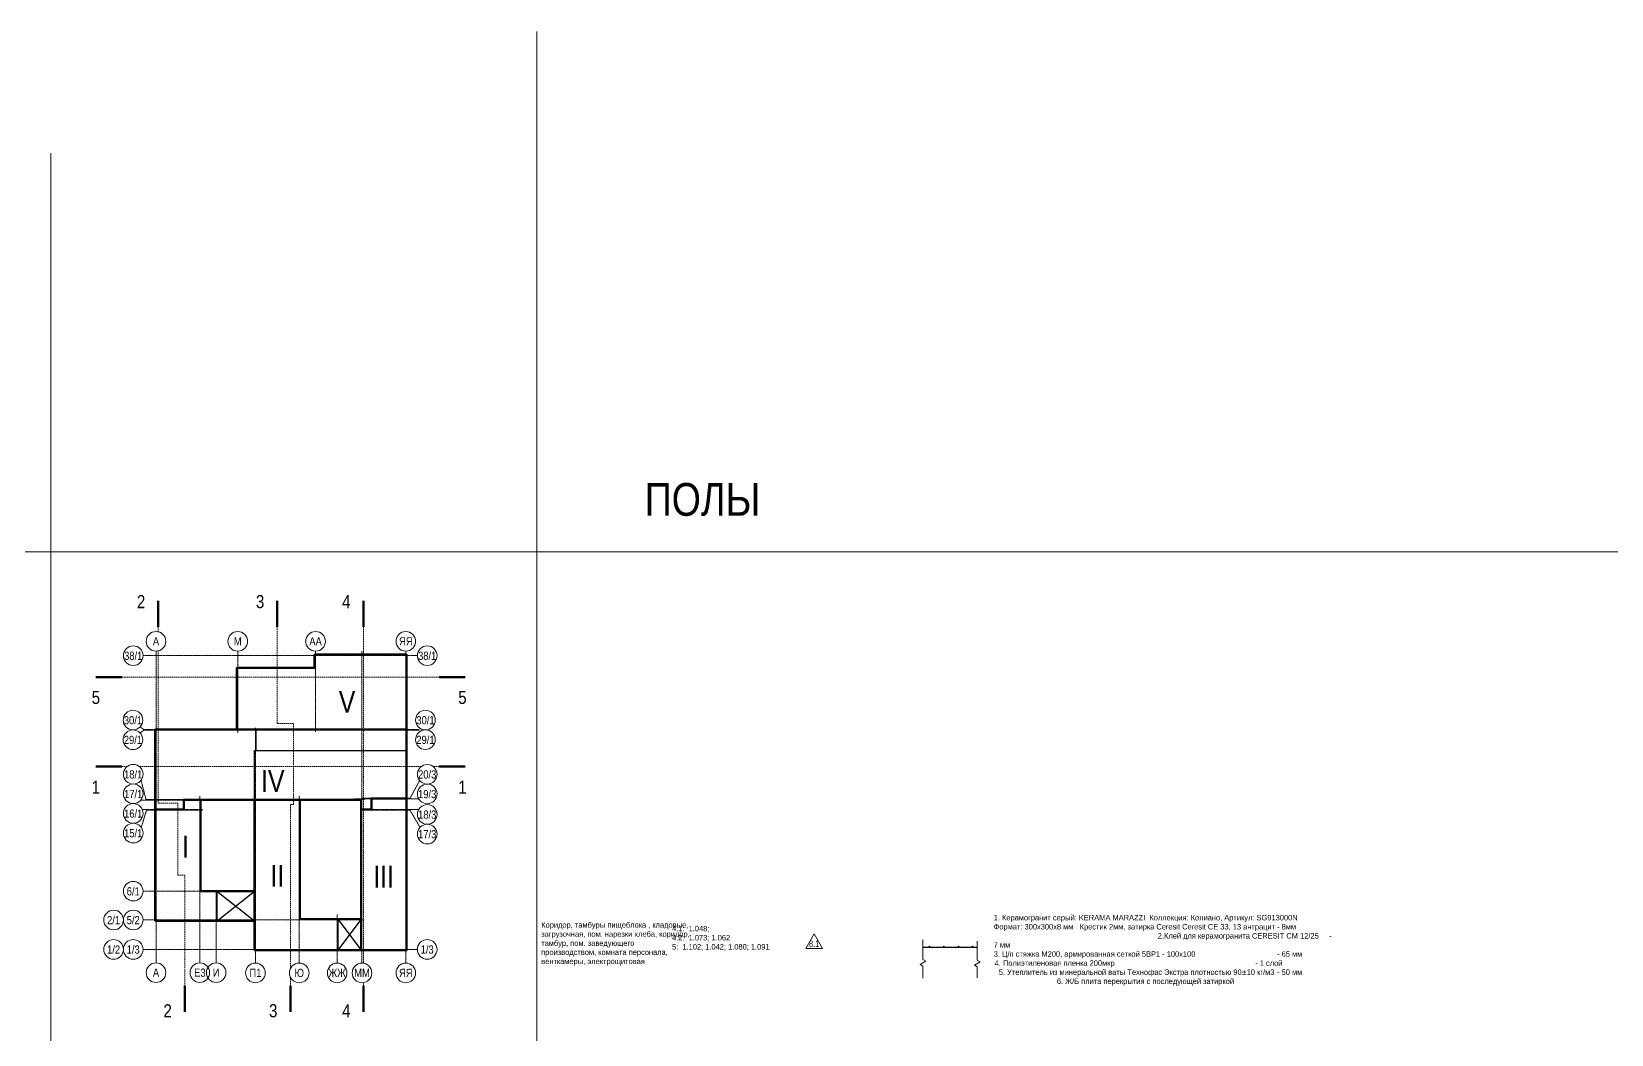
# Model space of a CAD drawing. Header units: millimetres. Extents: x -328335 to 1213373, y -208171 to 164144.
# Drawn here: x -280561 to -208084, y -86415 to -40435 of the extents above; entities that cross this region are included whole.
import ezdxf
from ezdxf.enums import TextEntityAlignment as Align

# ---------------------------------------------------------------- set-up
doc = ezdxf.new("R2010")
doc.units = ezdxf.units.MM
doc.header["$LTSCALE"] = 0.5
doc.linetypes.add('CENTER2', pattern=[28.575, 19.05, -3.175, 3.175, -3.175])
doc.linetypes.add('DASHED', pattern=[19.05, 12.7, -6.35])
for name, color, linetype, lineweight in [('АИ_Полы марка', 1, 'Continuous', 13), ('АИ_Текст', 7, 'Continuous', 13), ('АР_Разрезы марка', 7, 'Continuous', 13), ('АР_Стены кирпич', 32, 'Continuous', 30)]:
    doc.layers.add(name, color=color, linetype=linetype, lineweight=lineweight)
doc.layers.add('АР_Делит', color=120, linetype='Continuous', lineweight=0, plot=False)
doc.layers.add('РД_Оси_100', color=7, linetype='Continuous', lineweight=0, true_color=0x525252)
doc.styles.add('style1', font='ARIALN.TTF')
doc.styles.add('ккк', font='isocpeur.ttf', dxfattribs={"width": 0.85, "oblique": 15})

# ---------------------------------------------------------------- blocks, each defined once
blk = doc.blocks.new('A-iden')
at = {"linetype": 'Continuous', "lineweight": 5}
blk.add_circle((0, -4), 3, dxfattribs=at)
at = {"color": 0, "linetype": 'Continuous', "lineweight": 20, "style": 'ккк', "width": 0.85}
blk.add_attdef('ID', text='', height=4, dxfattribs=at).set_placement((0.31, -3.85), align=Align.MIDDLE_CENTER)
blk = doc.blocks.new('СОШ_2200_ЖУК')
at = {"layer": 'АИ_Текст', "lineweight": 50}
for points in [[(1047, 159856), (1047, 147950)], [(55657, 159856), (55657, 147950)], [(95191, 159856), (95191, 147950)], [(-27633, 124896), (-15727, 124896)], [(129905, 124896), (141812, 124896)], [(-27633, 83789), (-15727, 83789)], [(129905, 83789), (141812, 83789)], [(13234, -16750), (13234, -28656)], [(61670, -16750), (61670, -28656)], [(95191, -16750), (95191, -28656)]]:
    blk.add_lwpolyline(points, dxfattribs=at)
at = {"layer": 'АИ_Текст'}
for points in [[(1047, 153903, 0, 2000, 0), (-3396, 153903, 0, 0, 0), (-11691, 153903, 0, 0, 0)], [(55657, 153903, 0, 2000, 0), (51215, 153903, 0, 0, 0), (42919, 153903, 0, 0, 0)], [(95191, 153903, 0, 2000, 0), (90748, 153903, 0, 0, 0), (82452, 153903, 0, 0, 0)], [(-21680, 124896, 0, 2000, 0), (-21680, 120453, 0, 0, 0), (-21680, 112157, 0, 0, 0)], [(135858, 124896, 0, 2000, 0), (135858, 120453, 0, 0, 0), (135858, 112157, 0, 0, 0)], [(-21680, 83789, 0, 2000, 0), (-21680, 79347, 0, 0, 0), (-21680, 71051, 0, 0, 0)], [(135858, 83789, 0, 2000, 0), (135858, 79347, 0, 0, 0), (135858, 71051, 0, 0, 0)], [(13234, -22703, 0, 2000, 0), (8791, -22703, 0, 0, 0), (495, -22703, 0, 0, 0)], [(61670, -22703, 0, 2000, 0), (57228, -22703, 0, 0, 0), (48932, -22703, 0, 0, 0)], [(95191, -22703, 0, 2000, 0), (90748, -22703, 0, 0, 0), (82452, -22703, 0, 0, 0)]]:
    blk.add_lwpolyline(points, format="xyseb", dxfattribs=at)
at = {"layer": 'АР_Делит'}
for points in [[(-2065, 0), (2065, 0)], [(0, -2065), (0, 2065)]]:
    blk.add_lwpolyline(points, dxfattribs=at)
at = {"layer": 'АР_Разрезы марка', "linetype": 'DASHED', "lineweight": 0, "ltscale": 100}
for p, q in [((129905, 124896), (-15727, 124896)), ((-13320, 83789), (-15727, 83789)), ((121576, 83789), (-7590, 83789)), ((129905, 83789), (127244, 83789))]:
    blk.add_line(p, q, dxfattribs=at)
for points in [[(1047, 147950), (1047, 145632)], [(61670, -8780), (61670, 66458), (63065, 66458), (63065, 103601), (55657, 103601), (55657, 147950)], [(95191, 147950), (95191, -6336)], [(1047, 136878), (1047, 67094), (10043, 67094), (10043, 34025), (13234, 34025), (13234, -16750)], [(61670, -16750), (61670, -12786)]]:
    blk.add_lwpolyline(points, dxfattribs=at)
at = {"layer": 'АР_Разрезы марка', "linetype": 'DASHED', "lineweight": 0, "ltscale": 5}
blk.add_lwpolyline([(95191, -15229), (95191, -16750)], dxfattribs=at)
at = {"layer": 'АР_Стены кирпич'}
for p, q in [((94145, 13858), (83455, -355)), ((83455, 13858), (94145, -355))]:
    blk.add_line(p, q, dxfattribs=at)
at = {"layer": 'АР_Стены кирпич', "lineweight": 30}
blk.add_lwpolyline([(45245, -355), (45245, 68345), (20455, 68345), (20455, 26755), (27955, 26755), (27955, 13145), (-355, 13145), (-355, 100855), (37145, 100855), (37145, 129155), (72745, 129155), (72745, 135155), (114955, 135155), (114955, -355), (94145, -355), (94145, 68345), (66055, 68345), (66055, 13858), (83455, 13858), (83455, -355)], close=True, dxfattribs=at)
at = {"layer": 'АР_Стены кирпич', "lineweight": 60}
for points in [[(37145, 100855), (114955, 100855), (114955, 135155), (72745, 135155), (72745, 129155), (37145, 129155), (37145, 100855)], [(37145, 100855), (-355, 100855), (-355, 64100), (12700, 64100), (12700, 68600), (94500, 68600)], [(94145, 68345), (94145, 64100), (98800, 64100), (98800, 69200), (114955, 69200), (114955, 100855)], [(-355, 64100), (-355, 13145), (45245, 13145), (45245, 26755), (20455, 26755), (20455, 68700)], [(45245, 68345), (45245, -355), (94145, -355), (94145, 13858), (66055, 13858), (66055, 68600)], [(94145, 64100), (94145, -355), (114955, -355), (114955, 69200)]]:
    blk.add_lwpolyline(points, dxfattribs=at)
at = {"layer": 'АР_Стены кирпич'}
for points in [[(37400, 100675), (114955, 100675)], [(45800, 100600), (45800, 91255)], [(20455, 68345), (20455, 68600), (12700, 68600), (12700, 64100), (-355, 64100)], [(45245, 68600), (66055, 68600), (66055, 68345)], [(94145, 64100), (98800, 64100), (98800, 69200), (114955, 69200)], [(27955, 26755), (45245, 26755)], [(27955, 26755), (45245, 13158)], [(27984, 13158), (45245, 26755)], [(27984, 13158), (45245, 13158)], [(83455, 13858), (94145, 13858)], [(83455, -355), (94145, -355)]]:
    blk.add_lwpolyline(points, dxfattribs=at)
at = {"layer": 'АР_Стены кирпич', "lineweight": 30}
blk.add_lwpolyline([(45245, 68345), (45245, 91255), (114955, 91255)], dxfattribs=at)
at = {"layer": 'РД_Оси_100', "linetype": 'CENTER2'}
for p, q in [((-5955, 134700), (119910, 134700)), ((0, -6155), (0, 136755)), ((37500, 99295), (37500, 136755)), ((73200, 99717), (73200, 136755)), ((94500, -6283), (94500, 136755)), ((114600, -6283), (114600, 136755)), ((45600, -6283), (45600, 101543)), ((-6893, 77569), (-4585, 68700)), ((-4585, 68700), (95716, 68700)), ((20100, -6155), (20100, 70287)), ((90799, 69000), (117755, 69000)), ((27600, -6155), (27600, 27128)), ((-5955, 13500), (33000, 13500)), ((33000, 13500), (95507, 13500)), ((65700, 13500), (71364, 13500)), ((-5955, 0), (119910, 0))]:
    blk.add_line(p, q, dxfattribs=at)
for points in [[(120756, 100800), (-5555, 100800), (-7293, 102051)], [(120756, 100500), (-5555, 100500), (-7309, 99220)], [(94200, 69300), (116548, 69300), (120935, 77435)], [(78275, 68400), (-7051, 68400)], [(65700, 70209), (65700, -6283)], [(94200, 69000), (120538, 69000)], [(21386, 63900), (-4370, 63900), (-6755, 55904)], [(21386, 64200), (-6356, 64200)], [(94200, 64200), (120549, 64200)], [(94200, 63900), (116486, 63900), (121112, 55949)], [(29555, 26700), (-5955, 26700)], [(83100, 16208), (83100, -6283)]]:
    blk.add_lwpolyline(points, dxfattribs=at)
at = {"layer": 'РД_Оси_100', "color": 0}
ref = blk.add_blockref('A-iden', (0, 147255), dxfattribs=dict(at, xscale=1500, yscale=1500, zscale=1500))
ref.add_attrib('ID', 'А', dxfattribs={"layer": '0', "linetype": 'Continuous', "height": 3750, "style": 'style1'}).set_placement((0, 141255), align=Align.MIDDLE)
ref = blk.add_blockref('A-iden', (37500, 147255), dxfattribs=dict(at, xscale=1500, yscale=1500, zscale=1500))
ref.add_attrib('ID', 'М', dxfattribs={"layer": '0', "linetype": 'Continuous', "height": 3750, "style": 'style1'}).set_placement((37500, 141255), align=Align.MIDDLE)
ref = blk.add_blockref('A-iden', (73200, 147255), dxfattribs=dict(at, xscale=1500, yscale=1500, zscale=1500))
ref.add_attrib('ID', 'АА', dxfattribs={"layer": '0', "linetype": 'Continuous', "height": 3750, "style": 'style1'}).set_placement((73200, 141255), align=Align.MIDDLE)
ref = blk.add_blockref('A-iden', (114600, 147255), dxfattribs=dict(at, xscale=1500, yscale=1500, zscale=1500))
ref.add_attrib('ID', 'ЯЯ', dxfattribs={"layer": '0', "linetype": 'Continuous', "height": 3750, "style": 'style1'}).set_placement((114600, 141255), align=Align.MIDDLE)
ref = blk.add_blockref('A-iden', (-10455, 140700), dxfattribs=dict(at, xscale=1500, yscale=1500, zscale=1500))
ref.add_attrib('ID', '38/1', dxfattribs={"layer": '0', "linetype": 'Continuous', "height": 3750, "style": 'style1'}).set_placement((-10455, 134700), align=Align.MIDDLE)
ref = blk.add_blockref('A-iden', (124410, 140700), dxfattribs=dict(at, xscale=1500, yscale=1500, zscale=1500))
ref.add_attrib('ID', '38/1', dxfattribs={"layer": '0', "linetype": 'Continuous', "height": 3750, "style": 'style1'}).set_placement((124410, 134700), align=Align.MIDDLE)
ref = blk.add_blockref('A-iden', (-10568, 111137), dxfattribs=dict(at, xscale=1500, yscale=1500, zscale=1500))
ref.add_attrib('ID', '30/1', dxfattribs={"layer": '0', "linetype": 'Continuous', "height": 3750, "style": 'style1'}).set_placement((-10568, 105137), align=Align.MIDDLE)
ref = blk.add_blockref('A-iden', (123610, 111150), dxfattribs=dict(at, xscale=1500, yscale=1500, zscale=1500))
ref.add_attrib('ID', '30/1', dxfattribs={"layer": '0', "linetype": 'Continuous', "height": 3750, "style": 'style1'}).set_placement((123610, 105150), align=Align.MIDDLE)
ref = blk.add_blockref('A-iden', (-10588, 102137), dxfattribs=dict(at, xscale=1500, yscale=1500, zscale=1500))
ref.add_attrib('ID', '29/1', dxfattribs={"layer": '0', "linetype": 'Continuous', "height": 3750, "style": 'style1'}).set_placement((-10588, 96137), align=Align.MIDDLE)
ref = blk.add_blockref('A-iden', (123610, 102150), dxfattribs=dict(at, xscale=1500, yscale=1500, zscale=1500))
ref.add_attrib('ID', '29/1', dxfattribs={"layer": '0', "linetype": 'Continuous', "height": 3750, "style": 'style1'}).set_placement((123610, 96150), align=Align.MIDDLE)
ref = blk.add_blockref('A-iden', (-10455, 86319), dxfattribs=dict(at, xscale=1500, yscale=1500, zscale=1500))
ref.add_attrib('ID', '18/1', dxfattribs={"layer": '0', "linetype": 'Continuous', "height": 3750, "style": 'style1'}).set_placement((-10455, 80319), align=Align.MIDDLE)
ref = blk.add_blockref('A-iden', (124410, 86294), dxfattribs=dict(at, xscale=1500, yscale=1500, zscale=1500))
ref.add_attrib('ID', '20/3', dxfattribs={"layer": '0', "linetype": 'Continuous', "height": 3750, "style": 'style1'}).set_placement((124410, 80294), align=Align.MIDDLE)
ref = blk.add_blockref('A-iden', (-10455, 77343), dxfattribs=dict(at, xscale=1500, yscale=1500, zscale=1500))
ref.add_attrib('ID', '17/1', dxfattribs={"layer": '0', "linetype": 'Continuous', "height": 3750, "style": 'style1'}).set_placement((-10455, 71343), align=Align.MIDDLE)
ref = blk.add_blockref('A-iden', (124410, 77294), dxfattribs=dict(at, xscale=1500, yscale=1500, zscale=1500))
ref.add_attrib('ID', '19/3', dxfattribs={"layer": '0', "linetype": 'Continuous', "height": 3750, "style": 'style1'}).set_placement((124410, 71294), align=Align.MIDDLE)
ref = blk.add_blockref('A-iden', (-10455, 68343), dxfattribs=dict(at, xscale=1500, yscale=1500, zscale=1500))
ref.add_attrib('ID', '16/1', dxfattribs={"layer": '0', "linetype": 'Continuous', "height": 3750, "style": 'style1'}).set_placement((-10455, 62343), align=Align.MIDDLE)
ref = blk.add_blockref('A-iden', (124410, 67888), dxfattribs=dict(at, xscale=1500, yscale=1500, zscale=1500))
ref.add_attrib('ID', '18/3', dxfattribs={"layer": '0', "linetype": 'Continuous', "height": 3750, "style": 'style1'}).set_placement((124410, 61888), align=Align.MIDDLE)
ref = blk.add_blockref('A-iden', (-10455, 59343), dxfattribs=dict(at, xscale=1500, yscale=1500, zscale=1500))
ref.add_attrib('ID', '15/1', dxfattribs={"layer": '0', "linetype": 'Continuous', "height": 3750, "style": 'style1'}).set_placement((-10455, 53343), align=Align.MIDDLE)
ref = blk.add_blockref('A-iden', (124410, 58888), dxfattribs=dict(at, xscale=1500, yscale=1500, zscale=1500))
ref.add_attrib('ID', '17/3', dxfattribs={"layer": '0', "linetype": 'Continuous', "height": 3750, "style": 'style1'}).set_placement((124410, 52888), align=Align.MIDDLE)
ref = blk.add_blockref('A-iden', (-10455, 32700), dxfattribs=dict(at, xscale=1500, yscale=1500, zscale=1500))
ref.add_attrib('ID', '6/1', dxfattribs={"layer": '0', "linetype": 'Continuous', "height": 3750, "style": 'style1'}).set_placement((-10455, 26700), align=Align.MIDDLE)
ref = blk.add_blockref('A-iden', (-19455, 19500), dxfattribs=dict(at, xscale=1500, yscale=1500, zscale=1500))
ref.add_attrib('ID', '2/1', dxfattribs={"layer": '0', "linetype": 'Continuous', "height": 3750, "style": 'style1'}).set_placement((-19455, 13500), align=Align.MIDDLE)
ref = blk.add_blockref('A-iden', (-10455, 19500), dxfattribs=dict(at, xscale=1500, yscale=1500, zscale=1500))
ref.add_attrib('ID', '5/2', dxfattribs={"layer": '0', "linetype": 'Continuous', "height": 3750, "style": 'style1'}).set_placement((-10455, 13500), align=Align.MIDDLE)
ref = blk.add_blockref('A-iden', (-19455, 6000), dxfattribs=dict(at, xscale=1500, yscale=1500, zscale=1500))
ref.add_attrib('ID', '1/2', dxfattribs={"layer": '0', "linetype": 'Continuous', "height": 3750, "style": 'style1'}).set_placement((-19455, 0), align=Align.MIDDLE)
ref = blk.add_blockref('A-iden', (-10455, 6000), dxfattribs=dict(at, xscale=1500, yscale=1500, zscale=1500))
ref.add_attrib('ID', '1/3', dxfattribs={"layer": '0', "linetype": 'Continuous', "height": 3750, "style": 'style1'}).set_placement((-10455, 0), align=Align.MIDDLE)
ref = blk.add_blockref('A-iden', (124410, 6000), dxfattribs=dict(at, xscale=1500, yscale=1500, zscale=1500))
ref.add_attrib('ID', '1/3', dxfattribs={"layer": '0', "linetype": 'Continuous', "height": 3750, "style": 'style1'}).set_placement((124410, 0), align=Align.MIDDLE)
ref = blk.add_blockref('A-iden', (0, -4655), dxfattribs=dict(at, xscale=1500, yscale=1500, zscale=1500))
ref.add_attrib('ID', 'А', dxfattribs={"layer": '0', "linetype": 'Continuous', "height": 3750, "style": 'style1'}).set_placement((0, -10655), align=Align.MIDDLE)
ref = blk.add_blockref('A-iden', (20100, -4655), dxfattribs=dict(at, xscale=1500, yscale=1500, zscale=1500))
ref.add_attrib('ID', 'Е3', dxfattribs={"layer": '0', "linetype": 'Continuous', "height": 3750, "style": 'style1'}).set_placement((20100, -10655), align=Align.MIDDLE)
ref = blk.add_blockref('A-iden', (27600, -4655), dxfattribs=dict(at, xscale=1500, yscale=1500, zscale=1500))
ref.add_attrib('ID', 'И', dxfattribs={"layer": '0', "linetype": 'Continuous', "height": 3750, "style": 'style1'}).set_placement((27600, -10655), align=Align.MIDDLE)
ref = blk.add_blockref('A-iden', (45600, -4783), dxfattribs=dict(at, xscale=1500, yscale=1500, zscale=1500))
ref.add_attrib('ID', 'П1', dxfattribs={"layer": '0', "linetype": 'Continuous', "height": 3750, "style": 'style1'}).set_placement((45600, -10783), align=Align.MIDDLE)
ref = blk.add_blockref('A-iden', (65700, -4783), dxfattribs=dict(at, xscale=1500, yscale=1500, zscale=1500))
ref.add_attrib('ID', 'Ю', dxfattribs={"layer": '0', "linetype": 'Continuous', "height": 3750, "style": 'style1'}).set_placement((65700, -10783), align=Align.MIDDLE)
ref = blk.add_blockref('A-iden', (83100, -4783), dxfattribs=dict(at, xscale=1500, yscale=1500, zscale=1500))
ref.add_attrib('ID', 'ЖЖ', dxfattribs={"layer": '0', "linetype": 'Continuous', "height": 3750, "style": 'style1'}).set_placement((83100, -10783), align=Align.MIDDLE)
ref = blk.add_blockref('A-iden', (94500, -4783), dxfattribs=dict(at, xscale=1500, yscale=1500, zscale=1500))
ref.add_attrib('ID', 'ММ', dxfattribs={"layer": '0', "linetype": 'Continuous', "height": 3750, "style": 'style1'}).set_placement((94500, -10783), align=Align.MIDDLE)
ref = blk.add_blockref('A-iden', (114600, -4783), dxfattribs=dict(at, xscale=1500, yscale=1500, zscale=1500))
ref.add_attrib('ID', 'ЯЯ', dxfattribs={"layer": '0', "linetype": 'Continuous', "height": 3750, "style": 'style1'}).set_placement((114600, -10783), align=Align.MIDDLE)
at = {"color": 0, "char_height": 10000, "attachment_point": 5, "style": 'style1'}
for s, insert, width in [('V', (87657, 113548), 19035), ('IV', (53571, 77231), 19371.81), ('I', (13586, 47075), 19035), ('II', (55633, 33729), 19035), ('III', (104424, 33327), 19035)]:
    blk.add_mtext(s, dxfattribs=dict(at, insert=insert, width=width))
at = {"layer": 'АИ_Текст', "color": 7, "char_height": 6000, "width": 19999.4, "attachment_point": 5, "style": 'style1'}
for s, insert in [('2', (-6862, 159440)), ('3', (47748, 159440)), ('4', (87281, 159440)), ('5', (-27591, 115486)), ('5', (140578, 115486)), ('1', (-27591, 74380)), ('1', (140578, 74380)), ('2', (5324, -28159)), ('3', (53761, -28159)), ('4', (87281, -28168))]:
    blk.add_mtext(s, dxfattribs=dict(at, insert=insert))
blk = doc.blocks.new('MOK-ПолыМарка')
at = {"layer": 'АИ_Полы марка', "lineweight": 13}
blk.add_lwpolyline([(3.86, -2.14), (0, 4.59), (-3.86, -2.14)], close=True, dxfattribs=at)
at = {"color": 0, "style": 'style1'}
blk.add_attdef('АР-ОТДЕЛКА:ПОЛКОД', text='', height=3, dxfattribs=at).set_placement((0, 0), align=Align.MIDDLE)

msp = doc.modelspace()

# ---------------------------------------------------------------- linework, layer by layer
at = {"color": 1, "linetype": 'Continuous', "lineweight": 9}
for points in [[(-239671.012, -83837.623), (-239671.012, -83293.558), (-239800.123, -83217.202), (-239541.9, -83064.489), (-239671.012, -82988.133), (-239671.012, -82082.74)], [(-237179.16, -83827.465), (-237179.16, -83316.933), (-237308.272, -83240.576), (-237050.049, -83087.864), (-237179.16, -83011.508), (-237179.161, -82140.777)]]:
    msp.add_lwpolyline(points, dxfattribs=at)
at = {"color": 9, "linetype": 'Continuous'}
msp.add_lwpolyline([(-239671.012, -82412.378), (-239114.887, -82412.378), (-238792.387, -82412.42), (-238469.887, -82412.378), (-237173.704, -82412.378)], dxfattribs=at)
at = {"linetype": 'Continuous', "const_width": 37.125}
for points in [[(-239386.025, -82382.378, 1), (-239348.15, -82382.378, 1)], [(-238733.118, -82382.378, 1), (-238695.243, -82382.378, 1)], [(-238052.633, -82382.378, 1), (-238014.758, -82382.378, 1)], [(-237409.825, -82382.378, 1), (-237371.95, -82382.378, 1)]]:
    msp.add_lwpolyline(points, format="xyb", close=True, dxfattribs=at)
at = {"layer": 'АР_Делит'}
for p, q in [((-257380.551, -40435.348), (-257380.551, -208171.423)), ((-279679.7, -46010.649), (-279679.7, -198897.493)), ((-257290.746, -64293.844), (-328334.502, -64293.844))]:
    msp.add_line(p, q, dxfattribs=at)
msp.add_lwpolyline([(-263430.122, -64293.844), (-308891.512, -64293.844)], dxfattribs=at)
msp.add_lwpolyline([(-132213.713, -64293.844), (-257380.551, -64293.844), (-257380.551, -201096.039), (-132213.713, -201096.039)], close=True, dxfattribs=at)

# ---------------------------------------------------------------- block references
at = {"xscale": 0.1, "yscale": 0.1, "zscale": 0.1}
msp.add_blockref('СОШ_2200_ЖУК', (-274853.001, -82518.536), dxfattribs=at)
at = {"xscale": 100, "yscale": 100, "zscale": 100}
msp.add_blockref('MOK-ПолыМарка', (-244659.239, -82263.02), dxfattribs=at).add_auto_attribs({'АР-ОТДЕЛКА:ПОЛКОД': '8.1'})

# ---------------------------------------------------------------- texts
at = {"layer": 'АИ_Текст', "color": 0, "char_height": 250, "attachment_point": 1, "style": 'style1'}
for s, insert, width in [('\\A1;{\\C256;1. \\A0;Керамогранит серый: KERAMA MARAZZI  Коллекция: Колиано, Артикул: SG913000N\\PФормат: 300х300х8 мм   Крестик 2мм, затирка Ceresit Ceresit CE 33, 13 антрацит^I- 8мм \\A1;                                                                                                 2.Клей для керамогранита CERESIT CM 12/25^I^I^I^I^I- 7 мм                                                                                                                                                                                                             \\P3. Ц/п стяжка М200, армированная сеткой 5ВР1 - 100х100^I^I^I^I- 65 мм\\P\\pxl0.16667,b0.25,sm1;4. Полиэтиленовая пленка 200мкр^I^I^I^I^I^I^I- 1 слой                            5. \\A0;Утеплитель из минеральной ваты Технофас Экстра плотностью 90±10 кг/м3\\fCalibri|b0|i0|c204|p34;\\H0.91667x;^I\\fArial Narrow|b0|i0|c204|p34;\\H1.09091x;- 50 мм  \\A1;                                            6. Ж/Б плита перекрытия с последующей затиркой \\H0.91667x;   }', (-236422.816, -80936.737), 13066.19115), ('\\pxql;Коридор, тамбуры пищеблока , кладовые, загрузочная, пом. нарезки хлеба, коридор, тамбур, пом. заведующего производством, комната персонала, венткамеры, электрощитовая', (-257180.551, -81272.797), 5683.37883), ('\\P4.1:  1.048;\\P4.2:  1.073; 1.062 \\P5:  1.102; 1.042; 1.080; 1.091', (-251180.551, -81023.435), 5490.50123)]:
    msp.add_mtext(s, dxfattribs=dict(at, insert=insert, width=width))
at = {"layer": 'АР_Делит', "color": 5, "insert": (-252431.933, -61894.907), "char_height": 1500, "attachment_point": 4, "style": 'style1'}
msp.add_mtext_dynamic_manual_height_columns('ПОЛЫ', width=14950.81335, gutter_width=937.5, heights=[0], dxfattribs=at)

doc.saveas('drawing.dxf')
